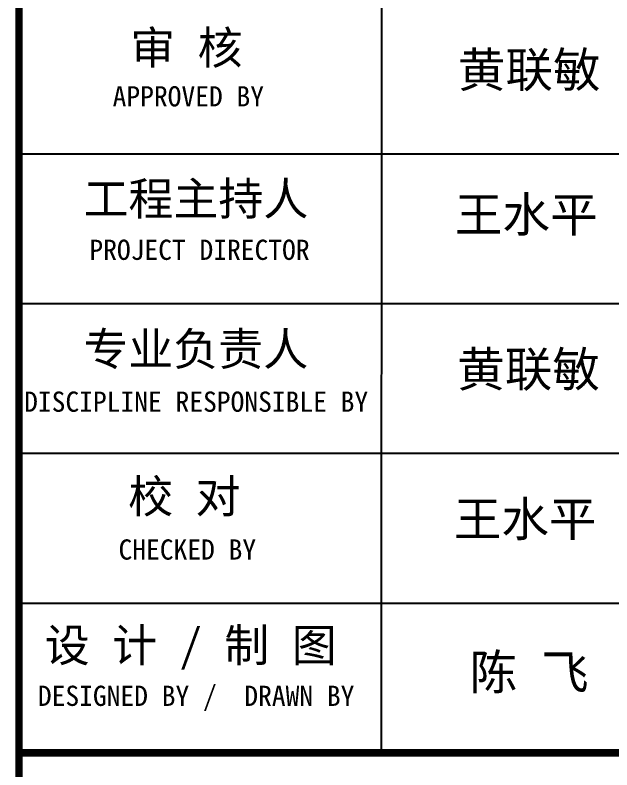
# Model space of a CAD drawing. Extents: x 4929870 to 5205508, y 4505833 to 4862647.
# Drawn here: x 5192245 to 5199015, y 4618394 to 4626963 of the extents above; entities that cross this region are included whole.
import ezdxf

# ---------------------------------------------------------------- set-up
doc = ezdxf.new("R2010")
doc.units = 0
doc.header["$LTSCALE"] = 1000
doc.header["$MEASUREMENT"] = 0
doc.layers.add('PUB_TEXT', color=7, linetype='CONTINUOUS')
doc.layers.add('PUB_TITLE', color=4, linetype='CONTINUOUS')
doc.styles.add('TQ', font='')
doc.styles.get('TQ').set_extended_font_data('SimSun')

msp = doc.modelspace()

# ---------------------------------------------------------------- linework, layer by layer
at = {"layer": 'PUB_TITLE'}
for p, q in [((5196403, 4618588.8), (5196403.7, 4630488.7)), ((5192289.4, 4625389), (5203509.4, 4625388.3)), ((5192289.3, 4623689), (5203509.3, 4623688.3)), ((5192289.2, 4621989), (5203509.2, 4621988.3)), ((5192289.1, 4620289), (5203509.1, 4620288.3)), ((5192289, 4618589), (5203508.9, 4618588.3))]:
    msp.add_line(p, q, dxfattribs=at)
at = {"layer": 'PUB_TITLE', "lineweight": 40, "const_width": 85, "elevation": 0}
for points in [[(5192292.8, 4679044.8), (5192287.8, 4599045.2)], [(5192292.8, 4679044.8), (5192287.8, 4599045.2)], [(5192289, 4618589), (5203508.9, 4618588.3)]]:
    msp.add_lwpolyline(points, dxfattribs=at)

# ---------------------------------------------------------------- texts
at = {"layer": 'PUB_TEXT', "style": 'TQ'}
for s, p in [('黄联敏', (5197267.5, 4626144.7, 0)), ('王水平', (5197233, 4624501.2, 0)), ('黄联敏', (5197259.8, 4622744.6, 0)), ('王水平', (5197220.8, 4621045.1, 0)), ('陈 飞', (5197402.2, 4619305.5, 0))]:
    msp.add_text(s, height=396, dxfattribs=at).set_placement(p)
at = {"layer": 'PUB_TEXT', "attachment_point": 1, "rotation": 359.99644, "style": 'TQ'}
for s, insert, char_height, width in [('审 核', (5193550.7, 4626779.5, 0), 374, 2855.695), ('APPROVED BY', (5193351.6, 4626155.8, 0), 229.499, 4799.073), ('工程主持人', (5193021.2, 4625066.1, 0), 374, 3479.105), ('PROJECT DIRECTOR', (5193088.1, 4624413.7, 0), 229.499, 4799.073), ('专业负责人', (5193019.3, 4623359.5, 0), 374, 3323.051), ('DISCIPLINE RESPONSIBLE BY', (5192347.8, 4622689.4, 0), 229.499, 4799.073), ('校 对', (5193527.5, 4621686.2, 0), 374, 4012.262), ('CHECKED BY', (5193418.3, 4621011.1, 0), 229.5, 4799.073), ('设 计 / 制 图', (5192581.1, 4619997.5, 0), 374, 5153.898), ('DESIGNED BY /  DRAWN BY', (5192503.6, 4619350.3, 0), 229.499, 4799.073)]:
    msp.add_mtext(s, dxfattribs=dict(at, insert=insert, char_height=char_height, width=width))

doc.saveas('drawing.dxf')
